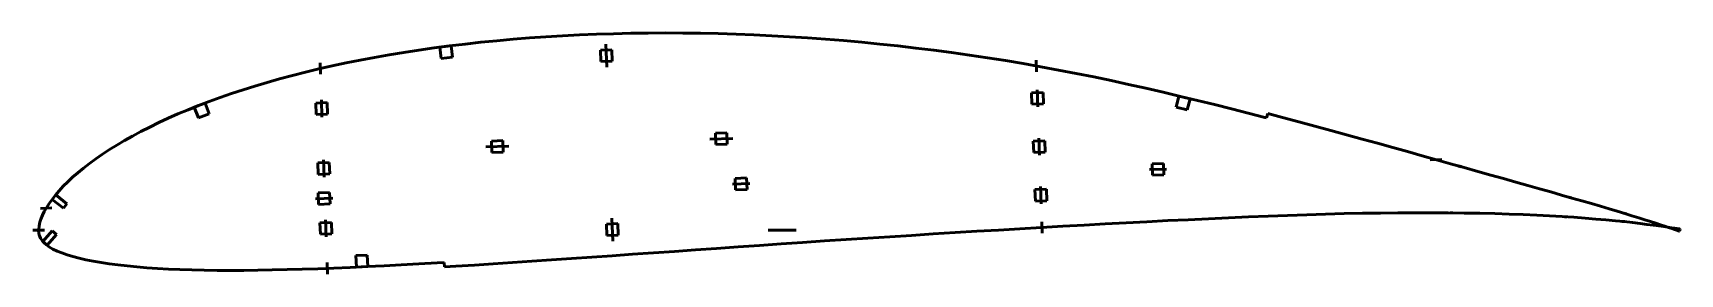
# Model space of a CAD drawing. Header units: metres. Extents: x -201 to 374, y -15 to 69.
import ezdxf

# ---------------------------------------------------------------- set-up
doc = ezdxf.new("R2010")
doc.units = ezdxf.units.M
for name, color, linetype, lineweight in [('FoilLayer', 1, 'Continuous', 50), ('StringerLayer', 1, 'Continuous', 50), ('SubLayer', 1, 'Continuous', 50)]:
    doc.layers.add(name, color=color, linetype=linetype, lineweight=lineweight)

msp = doc.modelspace()

# ---------------------------------------------------------------- linework, layer by layer
at = {"layer": 'FoilLayer'}
for p, q in [((-61.24, 63.63), (-66.57, 62.88)), ((-55.85, 64.34), (-61.24, 63.63)), ((-50.39, 65.01), (-55.85, 64.34)), ((-44.86, 65.63), (-50.39, 65.01)), ((-39.28, 66.18), (-44.86, 65.63)), ((-33.64, 66.68), (-39.28, 66.18)), ((-27.92, 67.13), (-33.64, 66.68)), ((-22.14, 67.54), (-27.92, 67.13)), ((-16.31, 67.9), (-22.14, 67.54)), ((-10.44, 68.2), (-16.31, 67.9)), ((-4.53, 68.44), (-10.44, 68.2)), ((1.44, 68.63), (-4.53, 68.44)), ((7.45, 68.76), (1.44, 68.63)), ((13.51, 68.85), (7.45, 68.76)), ((19.6, 68.89), (13.51, 68.85)), ((25.71, 68.86), (19.6, 68.89)), ((31.86, 68.78), (25.71, 68.86)), ((38.03, 68.65), (31.86, 68.78)), ((44.24, 68.46), (38.03, 68.65)), ((50.47, 68.22), (44.24, 68.46)), ((56.72, 67.92), (50.47, 68.22)), ((62.98, 67.57), (56.72, 67.92)), ((69.25, 67.17), (62.98, 67.57)), ((75.53, 66.7), (69.25, 67.17)), ((81.83, 66.19), (75.53, 66.7)), ((88.13, 65.62), (81.83, 66.19)), ((94.43, 65.01), (88.13, 65.62)), ((100.72, 64.34), (94.43, 65.01)), ((107.01, 63.61), (100.72, 64.34)), ((113.29, 62.83), (107.01, 63.61)), ((-91.96, 58.4), (-96.79, 57.37)), ((-87.04, 59.39), (-91.96, 58.4)), ((-82.04, 60.33), (-87.04, 59.39)), ((-76.96, 61.23), (-82.04, 60.33)), ((-71.81, 62.08), (-76.96, 61.23)), ((-66.57, 62.88), (-71.81, 62.08)), ((119.56, 62), (113.29, 62.83)), ((125.83, 61.12), (119.56, 62)), ((132.08, 60.18), (125.83, 61.12)), ((138.31, 59.2), (132.08, 60.18)), ((144.52, 58.16), (138.31, 59.2)), ((150.71, 57.07), (144.52, 58.16)), ((-115.16, 52.85), (-119.53, 51.6)), ((-110.71, 54.05), (-115.16, 52.85)), ((-106.16, 55.2), (-110.71, 54.05)), ((-101.53, 56.3), (-106.16, 55.2)), ((-96.79, 57.37), (-101.53, 56.3)), ((156.89, 55.93), (150.71, 57.07)), ((163.04, 54.74), (156.89, 55.93)), ((169.18, 53.51), (163.04, 54.74)), ((175.28, 52.24), (169.18, 53.51)), ((181.35, 50.92), (175.28, 52.24)), ((-135.95, 46.33), (-139.79, 44.93)), ((-132, 47.7), (-135.95, 46.33)), ((-127.95, 49.04), (-132, 47.7)), ((-123.79, 50.34), (-127.95, 49.04)), ((-119.53, 51.6), (-123.79, 50.34)), ((187.39, 49.55), (181.35, 50.92)), ((193.43, 48.15), (187.39, 49.55)), ((199.45, 46.72), (193.43, 48.15)), ((205.44, 45.28), (199.45, 46.72)), ((-150.68, 40.57), (-154.08, 39.07)), ((-147.17, 42.04), (-150.68, 40.57)), ((-143.53, 43.5), (-147.17, 42.04)), ((-139.79, 44.93), (-143.53, 43.5)), ((211.39, 43.83), (205.44, 45.28)), ((217.28, 42.36), (211.39, 43.83)), ((223.13, 40.87), (217.28, 42.36)), ((228.93, 39.37), (223.13, 40.87)), ((229.98, 40.7), (229.58, 39.2)), ((235.08, 39.36), (229.98, 40.7)), ((-160.54, 36), (-163.61, 34.44)), ((-157.37, 37.54), (-160.54, 36)), ((-154.08, 39.07), (-157.37, 37.54)), ((229.58, 39.2), (228.93, 39.37)), ((240.78, 37.85), (235.08, 39.36)), ((246.42, 36.34), (240.78, 37.85)), ((251.99, 34.81), (246.42, 36.34)), ((257.51, 33.3), (251.99, 34.81)), ((-172.07, 29.71), (-174.64, 28.11)), ((-169.38, 31.28), (-172.07, 29.71)), ((-166.55, 32.87), (-169.38, 31.28)), ((-163.61, 34.44), (-166.55, 32.87)), ((262.96, 31.8), (257.51, 33.3)), ((268.32, 30.32), (262.96, 31.8)), ((273.6, 28.86), (268.32, 30.32)), ((278.79, 27.41), (273.6, 28.86)), ((-181.63, 23.26), (-183.71, 21.65)), ((-179.42, 24.87), (-181.63, 23.26)), ((-177.08, 26.49), (-179.42, 24.87)), ((-174.64, 28.11), (-177.08, 26.49)), ((283.89, 25.98), (278.79, 27.41)), ((288.9, 24.58), (283.89, 25.98)), ((293.82, 23.2), (288.9, 24.58)), ((298.61, 21.86), (293.82, 23.2)), ((-187.46, 18.47), (-189.15, 16.88)), ((-185.65, 20.06), (-187.46, 18.47)), ((-183.71, 21.65), (-185.65, 20.06)), ((303.3, 20.53), (298.61, 21.86)), ((307.86, 19.25), (303.3, 20.53)), ((312.32, 17.99), (307.86, 19.25)), ((316.64, 16.77), (312.32, 17.99)), ((-193.47, 12.21), (-194.66, 10.71)), ((-192.16, 13.74), (-193.47, 12.21)), ((-190.72, 15.3), (-192.16, 13.74)), ((-189.15, 16.88), (-190.72, 15.3)), ((320.84, 15.58), (316.64, 16.77)), ((324.9, 14.44), (320.84, 15.58)), ((328.81, 13.32), (324.9, 14.44)), ((332.59, 12.25), (328.81, 13.32)), ((336.22, 11.22), (332.59, 12.25)), ((-197.4, 6.45), (-198.03, 5.17)), ((-196.62, 7.84), (-197.4, 6.45)), ((-195.71, 9.25), (-196.62, 7.84)), ((-194.66, 10.71), (-195.71, 9.25)), ((250.16, 5.59), (256.66, 5.77)), ((256.66, 5.77), (263.05, 5.9)), ((263.05, 5.9), (269.32, 5.98)), ((269.32, 5.98), (275.44, 6.04)), ((275.44, 6.04), (281.44, 6.08)), ((281.44, 6.08), (287.31, 6.09)), ((287.31, 6.09), (293.04, 6.05)), ((293.04, 6.05), (298.6, 5.97)), ((298.6, 5.97), (303.99, 5.87)), ((303.99, 5.87), (309.23, 5.75)), ((309.23, 5.75), (314.31, 5.6)), ((339.7, 10.23), (336.22, 11.22)), ((343.01, 9.27), (339.7, 10.23)), ((346.17, 8.35), (343.01, 9.27)), ((349.17, 7.47), (346.17, 8.35)), ((352, 6.62), (349.17, 7.47)), ((354.67, 5.81), (352, 6.62)), ((357.19, 5.04), (354.67, 5.81)), ((-199.33, 0.17), (-199.34, -0.08)), ((-199.19, 1.49), (-199.33, 0.17)), ((-198.93, 2.79), (-199.19, 1.49)), ((-198.58, 3.77), (-198.93, 2.79)), ((-198.03, 5.17), (-198.58, 3.77)), ((128.33, -0.41), (135.9, 0.04)), ((135.9, 0.04), (143.42, 0.47)), ((143.42, 0.47), (150.91, 0.92)), ((150.91, 0.92), (158.39, 1.35)), ((158.39, 1.35), (165.83, 1.76)), ((165.83, 1.76), (173.2, 2.15)), ((173.2, 2.15), (180.52, 2.54)), ((180.52, 2.54), (187.79, 2.93)), ((187.79, 2.93), (195.02, 3.31)), ((195.02, 3.31), (202.18, 3.65)), ((202.18, 3.65), (209.27, 3.98)), ((209.27, 3.98), (216.28, 4.31)), ((216.28, 4.31), (223.22, 4.63)), ((223.22, 4.63), (230.1, 4.91)), ((230.1, 4.91), (236.89, 5.16)), ((236.89, 5.16), (243.58, 5.38)), ((243.58, 5.38), (250.16, 5.59)), ((314.31, 5.6), (319.21, 5.42)), ((319.21, 5.42), (323.91, 5.21)), ((323.91, 5.21), (328.43, 4.99)), ((328.43, 4.99), (332.77, 4.75)), ((332.77, 4.75), (336.93, 4.48)), ((336.93, 4.48), (340.86, 4.18)), ((340.86, 4.18), (344.59, 3.88)), ((344.59, 3.88), (348.09, 3.57)), ((348.09, 3.57), (351.4, 3.27)), ((351.4, 3.27), (354.49, 2.96)), ((354.49, 2.96), (357.35, 2.64)), ((359.53, 4.32), (357.19, 5.04)), ((357.35, 2.64), (360, 2.33)), ((361.7, 3.63), (359.53, 4.32)), ((360, 2.33), (362.41, 2.02)), ((363.7, 2.99), (361.7, 3.63)), ((362.41, 2.02), (364.59, 1.73)), ((365.53, 2.4), (363.7, 2.99)), ((364.59, 1.73), (366.53, 1.47)), ((367.18, 1.85), (365.53, 2.4)), ((366.53, 1.47), (368.26, 1.23)), ((368.66, 1.35), (367.18, 1.85)), ((368.26, 1.23), (369.75, 1.01)), ((369.96, 0.91), (368.66, 1.35)), ((369.75, 1.01), (371.02, 0.83)), ((371.08, 0.53), (369.96, 0.91)), ((371.02, 0.83), (372.07, 0.67)), ((372.01, 0.21), (371.08, 0.53)), ((372.75, -0.05), (372.01, 0.21)), ((372.07, 0.67), (372.89, 0.55)), ((372.89, 0.55), (373.47, 0.46)), ((373.47, 0.46), (373.85, 0.4)), ((373.98, 0.38), (373.75, -0.4)), ((373.85, 0.4), (373.98, 0.38)), ((-199.34, -0.08), (-199.24, -1.21)), ((-199.24, -1.21), (-199, -2.02)), ((-199, -2.02), (-198.64, -2.81)), ((-198.64, -2.81), (-198.09, -3.62)), ((-198.09, -3.62), (-197.4, -4.41)), ((-197.4, -4.41), (-196.55, -5.18)), ((-196.55, -5.18), (-195.53, -5.92)), ((44.94, -5.86), (52.44, -5.34)), ((52.44, -5.34), (59.97, -4.83)), ((59.97, -4.83), (67.52, -4.32)), ((67.52, -4.32), (75.09, -3.8)), ((75.09, -3.8), (82.69, -3.28)), ((82.69, -3.28), (90.31, -2.78)), ((90.31, -2.78), (97.93, -2.31)), ((97.93, -2.31), (105.53, -1.83)), ((105.53, -1.83), (113.13, -1.34)), ((113.13, -1.34), (120.74, -0.86)), ((120.74, -0.86), (128.33, -0.41)), ((373.29, -0.24), (372.75, -0.05)), ((373.64, -0.36), (373.29, -0.24)), ((373.75, -0.4), (373.64, -0.36)), ((-195.53, -5.92), (-194.33, -6.62)), ((-194.33, -6.62), (-192.88, -7.3)), ((-192.88, -7.3), (-191.21, -7.97)), ((-191.21, -7.97), (-189.35, -8.62)), ((-189.35, -8.62), (-187.35, -9.24)), ((-187.35, -9.24), (-185.19, -9.82)), ((-185.19, -9.82), (-182.83, -10.35)), ((-182.83, -10.35), (-180.28, -10.85)), ((-180.28, -10.85), (-177.55, -11.33)), ((-177.55, -11.33), (-174.68, -11.78)), ((-66.49, -11.81), (-60.18, -11.43)), ((-60.18, -11.43), (-57.64, -11.28)), ((-57.64, -11.28), (-57.55, -12.83)), ((-40.56, -11.79), (-33.86, -11.34)), ((-33.86, -11.34), (-27.06, -10.87)), ((-27.06, -10.87), (-20.16, -10.41)), ((-20.16, -10.41), (-13.19, -9.95)), ((-13.19, -9.95), (-6.16, -9.46)), ((-6.16, -9.46), (0.95, -8.95)), ((0.95, -8.95), (8.14, -8.44)), ((8.14, -8.44), (15.4, -7.93)), ((15.4, -7.93), (22.72, -7.43)), ((22.72, -7.43), (30.07, -6.91)), ((30.07, -6.91), (37.47, -6.39)), ((37.47, -6.39), (44.94, -5.86)), ((-174.68, -11.78), (-171.66, -12.17)), ((-171.66, -12.17), (-168.46, -12.52)), ((-168.46, -12.52), (-165.07, -12.83)), ((-165.07, -12.83), (-161.51, -13.12)), ((-161.51, -13.12), (-157.81, -13.38)), ((-157.81, -13.38), (-153.97, -13.6)), ((-153.97, -13.6), (-149.98, -13.77)), ((-149.98, -13.77), (-145.83, -13.89)), ((-145.83, -13.89), (-141.5, -13.99)), ((-141.5, -13.99), (-137.03, -14.06)), ((-137.03, -14.06), (-132.43, -14.08)), ((-132.43, -14.08), (-127.7, -14.07)), ((-127.7, -14.07), (-122.8, -14)), ((-122.8, -14), (-117.75, -13.91)), ((-117.75, -13.91), (-112.55, -13.8)), ((-112.55, -13.8), (-107.25, -13.67)), ((-107.25, -13.67), (-101.81, -13.48)), ((-101.81, -13.48), (-96.24, -13.26)), ((-96.24, -13.26), (-90.52, -13.01)), ((-90.52, -13.01), (-84.67, -12.75)), ((-84.67, -12.75), (-78.71, -12.47)), ((-78.71, -12.47), (-72.66, -12.16)), ((-72.66, -12.16), (-66.49, -11.81)), ((-57.55, -12.83), (-53.66, -12.6)), ((-53.66, -12.6), (-47.15, -12.21)), ((-47.15, -12.21), (-40.56, -11.79))]:
    msp.add_line(p, q, dxfattribs=at)
at = {"layer": 'StringerLayer'}
for p, q in [((-55.28, 64.42), (-59.24, 63.9)), ((-59.24, 63.9), (-58.72, 59.93)), ((-54.76, 60.45), (-55.28, 64.42)), ((-58.72, 59.93), (-54.76, 60.45)), ((198.92, 46.85), (197.98, 42.96)), ((202.81, 45.91), (198.92, 46.85)), ((-141.22, 44.38), (-144.96, 42.95)), ((-144.96, 42.95), (-143.53, 39.21)), ((-143.53, 39.21), (-139.79, 40.64)), ((-139.79, 40.64), (-141.22, 44.38)), ((197.98, 42.96), (201.87, 42.02)), ((201.87, 42.02), (202.81, 45.91)), ((-193.39, 12.33), (-194.62, 10.75)), ((-189.45, 9.24), (-193.39, 12.33)), ((-194.62, 10.75), (-190.69, 7.67)), ((-190.69, 7.67), (-189.45, 9.24)), ((-194.56, -0.25), (-197.87, -3.99)), ((-197.87, -3.99), (-196.38, -5.31)), ((-196.38, -5.31), (-193.06, -1.57)), ((-193.06, -1.57), (-194.56, -0.25)), ((-84.55, -8.74), (-88.55, -8.92)), ((-88.55, -8.92), (-88.37, -12.92)), ((-84.37, -12.74), (-84.55, -8.74)), ((-88.37, -12.92), (-84.37, -12.74))]:
    msp.add_line(p, q, dxfattribs=at)
at = {"layer": 'SubLayer'}
for p, q in [((-1.2, 64.93), (-0.92, 56.93)), ((-101.03, 58.43), (-100.89, 54.43)), ((0.87, 63), (-3.13, 62.86)), ((-3.13, 62.86), (-2.99, 58.86)), ((-2.99, 58.86), (1.01, 59)), ((1.01, 59), (0.87, 63)), ((149.09, 59.34), (149.23, 55.34)), ((151.48, 48.13), (147.48, 47.99)), ((147.48, 47.99), (147.62, 43.99)), ((149.45, 49.06), (149.65, 43.06)), ((151.62, 44.13), (151.48, 48.13)), ((-98.55, 44.54), (-102.55, 44.4)), ((-102.55, 44.4), (-102.41, 40.41)), ((-102.41, 40.41), (-98.41, 40.55)), ((-100.58, 45.47), (-100.37, 39.48)), ((-98.41, 40.55), (-98.55, 44.54)), ((147.62, 43.99), (151.62, 44.13)), ((-43.12, 29.05), (-35.12, 29.33)), ((-37.19, 31.26), (-41.19, 31.12)), ((-41.19, 31.12), (-41.05, 27.12)), ((-37.05, 27.26), (-37.19, 31.26)), ((35.12, 31.78), (43.12, 32.06)), ((41.05, 33.99), (37.05, 33.85)), ((37.05, 33.85), (37.19, 29.86)), ((37.19, 29.86), (41.19, 29.99)), ((41.19, 29.99), (41.05, 33.99)), ((152.07, 31.2), (148.07, 31.06)), ((148.07, 31.06), (148.21, 27.07)), ((150.04, 32.13), (150.25, 26.14)), ((152.21, 27.21), (152.07, 31.2)), ((-97.82, 23.61), (-101.81, 23.47)), ((-101.81, 23.47), (-101.68, 19.47)), ((-99.85, 24.54), (-99.64, 18.54)), ((-97.68, 19.61), (-97.82, 23.61)), ((-41.05, 27.12), (-37.05, 27.26)), ((148.21, 27.07), (152.21, 27.21)), ((193.57, 23.31), (189.57, 23.17)), ((189.57, 23.17), (189.71, 19.17)), ((193.71, 19.31), (193.57, 23.31)), ((286.72, 24.56), (290.72, 24.7)), ((-101.68, 19.47), (-97.68, 19.61)), ((47.94, 18.22), (43.94, 18.08)), ((43.94, 18.08), (44.08, 14.08)), ((48.08, 14.22), (47.94, 18.22)), ((188.64, 21.13), (194.63, 21.34)), ((189.71, 19.17), (193.71, 19.31)), ((296.93, 21.81), (297.21, 22.77)), ((-97.69, 13.14), (-101.69, 13)), ((-101.69, 13), (-101.55, 9)), ((-97.55, 9.14), (-97.69, 13.14)), ((43.01, 16.05), (49.01, 16.26)), ((44.08, 14.08), (48.08, 14.22)), ((152.66, 14.28), (148.66, 14.14)), ((148.66, 14.14), (148.8, 10.14)), ((150.63, 15.21), (150.84, 9.21)), ((152.8, 10.28), (152.66, 14.28)), ((335.42, 10.93), (335.7, 11.88)), ((-198.71, 7.61), (-194.71, 7.75)), ((-102.62, 10.96), (-96.62, 11.17)), ((-101.55, 9), (-97.55, 9.14)), ((148.8, 10.14), (152.8, 10.28)), ((294.09, 5.53), (294.16, 6.53)), ((354.61, 5.31), (354.9, 6.27)), ((-201.33, 0), (-197.33, 0)), ((-97.09, 2.67), (-101.08, 2.53)), ((-101.08, 2.53), (-100.94, -1.46)), ((-99.12, 3.6), (-98.91, -2.39)), ((-96.95, -1.32), (-97.09, 2.67)), ((2.99, 2.26), (-1.01, 2.12)), ((-1.01, 2.12), (-0.87, -1.88)), ((1.2, -3.81), (0.92, 4.18)), ((3.13, -1.74), (2.99, 2.26)), ((55.52, 0), (65.27, 0)), ((151.06, 2.93), (151.2, -1.07)), ((334.11, 4.16), (334.23, 5.15)), ((354.05, 2.5), (354.2, 3.49)), ((-100.94, -1.46), (-96.95, -1.32)), ((-0.87, -1.88), (3.13, -1.74)), ((-98.6, -11.35), (-98.46, -15.35))]:
    msp.add_line(p, q, dxfattribs=at)

doc.saveas('drawing.dxf')
